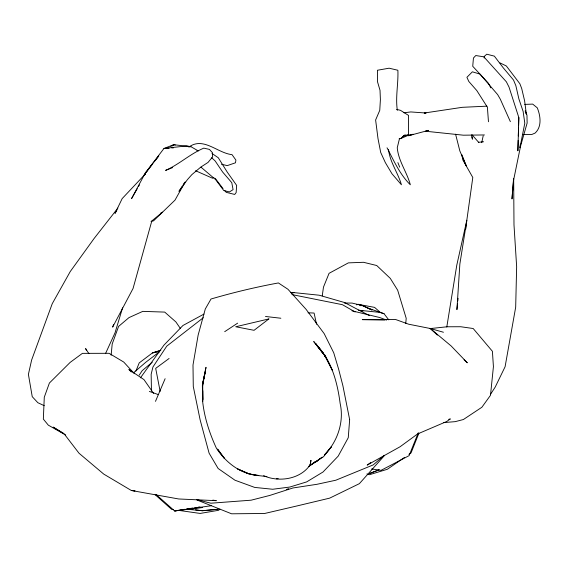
<?xml version="1.0" encoding="UTF-8"?>
<svg xmlns="http://www.w3.org/2000/svg" width="568" height="568" viewBox="0 0 568 568"><rect width="100%" height="100%" fill="white"/><g stroke="black" fill="none" stroke-linecap="round" stroke-linejoin="round"><path stroke-width="0.85" d="M518.179 140.346L517.881 150.854L518.832 117.583L509.013 87.046L506.372 81.82L483.844 56.835L475.785 55.536L473.442 58.014L472.732 66.278L488.48 83.304L490.787 87.87M518.307 135.965L518.556 127.211M518.605 125.464L518.832 117.583M484.17 58.007L484.284 56.402L486.762 54.201L494.366 56.14L503.291 67.876L513.515 80.017L515.85 85.669L518.896 98.96L523.121 111.42L524.804 123.178L519.954 147.715L520.387 144.208M513.522 178.977L511.981 198.97L513.578 180.219L520.607 145.926L527.132 123.078L526.962 115.126L525.201 110.852L526.408 114.36L524.583 100.706L521.708 88.537L519.855 83.73L506.351 65.987L500.017 62.92M405.758 323.519L406.198 318.293L397.664 290.198L390.301 278.384L376.726 265.519L363.527 262.295L348.361 262.877L329.064 273.322L323.476 287.11L322.248 295.843M111.136 355.256L112.194 343.995L118.591 326.415L128.957 317.626L142.781 311.37L164.713 312.095L175.874 321.928L180.375 328.46M457.538 303.532L456.913 309.638L459.867 263.978L466.818 220.277L472.796 177.479L462.835 159.935L461.798 154.624L466.25 165.835L459.831 150.903L455.586 134.19M457.808 300.912L458.078 298.299M465.767 229.081L466.818 220.277L456.786 265.157L446.789 327.033M481.721 142.66L483.19 135.83M399.481 138.649L397.252 147.758C398.431 161.163 406.958 172.083 410.337 184.792C399.758 174.34 393.858 160.701 387.028 147.801M122.574 307.82L115.034 332.798L105.485 353.644M113.529 324.619L112.641 327.125L133.054 288.487L151.819 220.938L162.483 212.184L160.907 212.901M418.886 433.214L411.047 452.895L408.889 454.386M418.311 432.731L409.088 455.65L381.036 470.361L371.607 468.948M135.922 371.018L139.217 362.902L152.465 352.898L160.843 350.222M155.49 401.356L165.118 378.7M308.488 466.64L309.858 465.582L310.661 464.013C301.296 479.136 279.25 482.693 263.616 475.707M185.182 181.93L175.008 200.121L153.545 220.838L151.017 221.392M137.229 188.739L131.577 198.587L145.188 173.204L163.96 148.468L173.701 144.712L190.94 146.672L197.912 150.733M138.535 186.467L139.401 184.948M116.838 210.401L115.048 213.319L122.184 198.58L145.252 174.085M182.243 186.226L178.963 191.331L187.383 179.68L191.849 174.639L200.71 167.162L208.044 162.412L212.617 156.86L212.524 152.778L209.436 149.405L203.805 148.134C190.095 153.885 179.14 164.436 165.579 170.386L172.608 167.61M183.18 184.77L184.586 182.576M490.496 394.355L495.225 387.049L505.094 366.736L515.68 307.196L516.646 266.683L513.99 224.821L513.671 178.998M139.188 375.192L142.17 370.677L152.245 362.228M140.445 377.848L163.974 345.103L182.967 325.478L203.969 314.083M146.082 172.487L143.434 175.931L145.351 174.163M147.666 170.421L151.897 164.905M155.071 160.772L158.77 155.952M117.895 208.094L94.082 238.517L70.247 271.554L52.256 303.667L31.63 360.013L28.4 374.369L32.241 396.677L37.85 402.712L44.276 405.694M158.692 155.959L145.188 173.204L147.666 170.727M324.555 454.833C337.562 441.584 344.272 421.861 340.154 403.514C337.42 382.683 331.769 360.843 316.816 345.266L324.903 355.724M324.598 454.798L331.563 446.562L323.519 456.715L309.858 465.582L311.122 464.34M384.117 455.919L359.374 483.659L329.653 498.143L297.185 505.896L264.674 513.472L231.609 513.799L197.075 500.046M172.466 145.948L173.701 144.712L175.313 145.074M219.894 509.084L218.602 510.284L200.163 513.436L178.551 510.362M384.309 455.295L373.211 464.915L335.809 480.223L316.979 484.298L292.953 487.969L269.821 495.424L251.148 500.188L210.849 503.212L196.627 499.57M133.608 372.743L145.756 362.285L159.75 351.571M399.176 138.649L400.532 138.649L405.225 134.651M320.7 458.191L315.836 461.841L322.141 457.169M308.665 466.662L315.346 461.379M203.309 317.725L166.751 346.153L152.934 367.006L151.152 374.255L151.457 391.061M169.087 358.479L155.689 368.369L160.148 391.387M370.762 462.537L367.169 465.1L400.085 446.746L417.572 433.966L446.675 421.513L450.346 418.921L448.67 419.369M404.579 457.368L387.34 469.282L369.434 474.706L366.907 473.96M224.701 331.676L237.644 323.142M309.858 465.582L318.151 460.35M170.712 146.423L173.701 144.712M213.937 177.45L212.553 178.238L195.584 170.734M189.236 146.821C203.614 136.703 217.494 153.083 232.042 154.666L235.89 160.069L235.493 162.789L227.228 165.622L221.47 164.23M400.532 138.649L409.599 134.744M379.31 469.743L369.463 473.542L378.473 470.041M408.577 135.816L413.22 134.268L410.643 134.659M286.272 489.46L288.736 488.707M160.105 350.669L152.465 352.898L158.415 351.784M356.597 304.824L358.259 304.349L374.582 307.38L380.503 312.585M410.018 135.333L428.513 130.37L425.311 131.201L463.353 135.191L484.454 134.957M402.684 136.398L408.577 134.829L408.562 115.432L400.532 110.355L396.542 109.368M356.519 304.668L358.259 304.349L362.313 305.506L372.012 310M406.092 135.248L408.577 134.829M403.954 112.783L410.778 111.939L426.071 113.025L424.253 113.025L462.295 107.317L486.911 106.166M443.473 422.599L455.174 421.655L463.367 419.539L481.877 407.256L490.489 395.307L493.422 366.616L492.406 351.294L473.18 328.517L460.698 326.735L447.101 326.777L429.919 328.609M185.097 509.276L174.617 510.959L156.129 494.579M186.844 508.992L192.957 508.012M194.703 507.728L196.45 507.451M198.196 507.167L199.943 506.89M356.519 304.618L358.259 304.349L360.652 305.392M403.784 135.688L405.495 135.425M211.253 505.733L174.617 510.959L202.244 507.572L197.856 507.664M360.595 305.705L362.313 305.506L371.862 309.936M478.32 142.312L483.595 141.766M278.015 478.547L276.368 478.71L277.887 478.668M291.349 292.839L293.961 292.619L319.131 295.204L344.485 302.517L369.306 315.581M291.341 292.811L293.961 292.619L290.468 292.648M169.179 148.12L163.96 148.468L186.581 145.919L190.94 146.672L188.327 146.842M171.792 147.95L173.531 147.829M524.711 104.391L532.685 104.107L537.278 107.835C540.495 115.709 542.106 126.707 535.12 133.061L531.925 134.438L523.128 134.531M344.293 303L352.089 303.085L362.313 305.506M384.82 320.068L362.292 319.628L395.74 319.55L408.662 324.207L430.274 328.503L443.43 332.244M308.019 312.791L314.097 313.053L316.525 324.264M186.481 509.176L202.307 510.724L218.062 509.255L202.307 510.724L195.484 509.823M358.458 310.199L379.956 312.393L383.996 313.671L388.775 319.869M265.476 316.482L280.855 318.236M360.382 310.689L363.009 311.023M382.25 313.451L383.996 313.671L368.085 308.168M191.217 509.262L192.928 509.482M173.368 509.624L171.635 509.375L155.163 494.685M212.851 500.124L216.337 500.678L178.693 498.974L131.343 490.489L103.745 474.102L79.016 453.228L64.269 434.002L53.165 427.108L63.609 433.427M251.461 474.28L249.835 474.01L255.564 475.281L266.924 476.545M253.079 474.55L258.752 475.48C241.102 474.6 225.744 462.579 216.365 448.131C209.635 433.498 204.501 418.012 202.698 401.959L202.371 385.473L206.021 367.304L202.648 383.641L202.684 385.402M197.018 150.484L198.679 150.811M291.916 294.579L342.469 304.704L355.099 311.974M351.947 310.817L379.779 317.547L386.56 320.096M149.384 391.423L158.365 394.618M65.718 435.038L48.308 425.148L43.338 419.106L44.283 397.224L49.395 383.038L70.127 362.419L82.403 353.36L109.084 353.31L123.725 362.043L134.446 373.73M211.956 153.445L218.289 157.755L227.306 172.196L236.657 185.409L236.139 192.616L234.705 194.441L226.249 192.353L224.637 190.479M200.987 167.169L215.599 179.594L223.785 190.557L229.444 191.927L233.079 189.641L231.772 182.662L222.656 172.061L215.151 160.943L211.715 157.769M437.424 335.12L430.274 328.503L451.134 345.955L467.322 362.796L464.07 359.785M131.329 372.019L128.879 369.505L143.967 379.609L153.559 393.34M472.115 134.886L478.81 142.504M223.025 188.604L215.222 178.387M318.087 347.02L313.728 341.524L323.107 353.303M319.18 348.39L323.54 353.885M323.156 353.246L315.602 343.448L323.05 353.239M324.236 354.645L332.45 370.45L324.662 354.894L325.443 356.427M217.693 449.252L224.218 458.142L217.572 449.139M88.899 353.672L85.605 348.553L86.371 350.151M324.079 354.574L324.839 356.164M510.369 121.666L500.294 99.166L497.646 94.593L479.939 74.067L472.37 71.824L466.91 77.319L468.799 81.451L476.8 90.568L487.394 107.21L488.466 121.758M397.884 162.597L399.68 167.134M471.816 136.796L472.434 139.188L471.738 134.886M388.512 149.441C389.904 162.199 397.955 172.686 401.434 184.792L391.963 173.744L385.338 162.597L380.695 152.444L378.011 138.649L375.618 119.99L379.758 110.355L380.397 99.641L380.02 90.305L377.429 81.515L377.429 70.254L389.101 68.195L397.877 70.254C398.466 83.652 395.342 96.965 397.337 110.355M202.804 390.699L202.996 399.517M202.648 384.103L202.677 401.519L202.648 384.103L205.247 371.976L202.549 385.842L202.648 384.103M349.654 419.645L348.262 437.694L338.18 456.147L323.022 472.001L306.67 481.898L289.85 487.039L272.704 489.254L254.705 487.422L234.96 480.209L218.133 468.486L209.102 453.179L200.114 419.816L193.276 386.432L192.999 365.011L198.14 335.092L205.296 308.985L210.998 299.016C233.15 292.527 255.692 287.138 278.391 282.942L287.948 289.261L306.053 309.304L324.179 333.636L333.743 352.82L338.67 369.335L342.873 385.651L349.654 419.645M310.944 460.378L310.1 465.348L310.944 460.378M268.849 318.932L254.066 330.306L235.692 326.756L268.849 318.932M134.857 490.837L131.343 490.489L134.872 490.851M249.025 473.875L237.744 468.983L249.025 473.875M325.712 356.739L324.115 354.638L325.712 356.739"/></g></svg>
